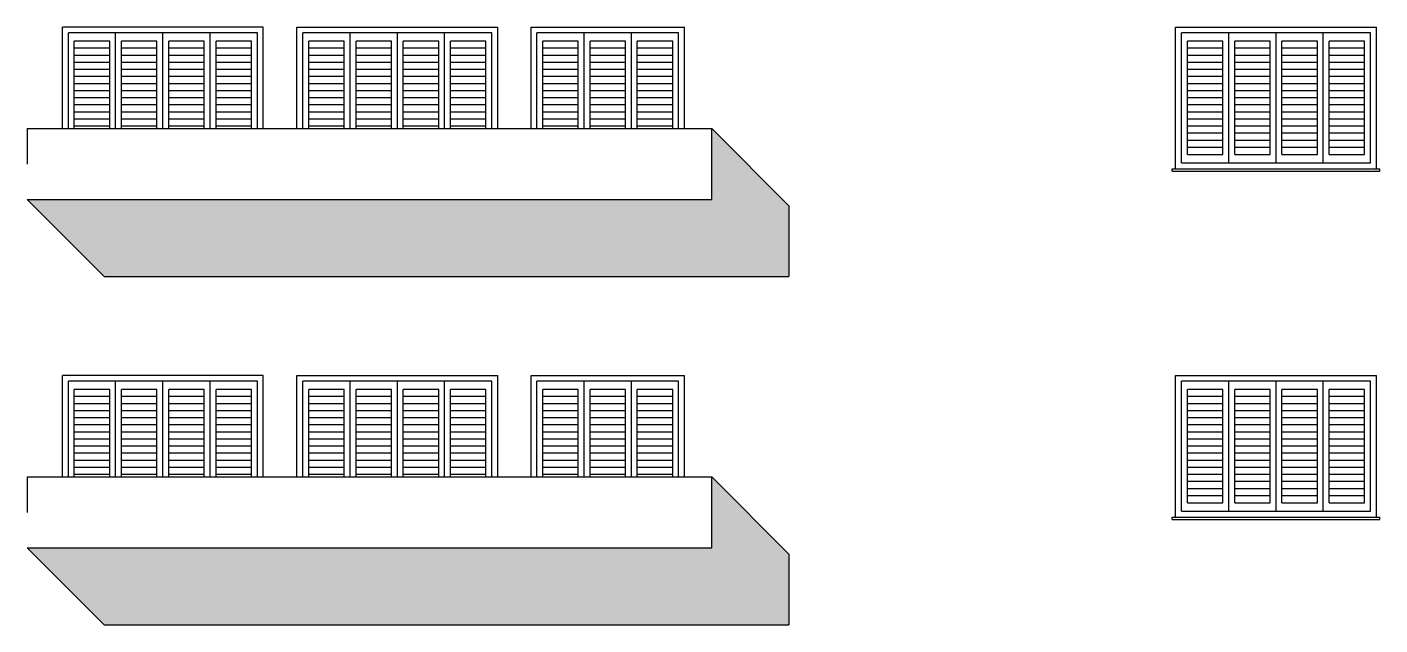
# Model space of a CAD drawing. Header units: millimetres. Extents: x 935 to 1399, y 512 to 900.
# Drawn here: x 1178.94 to 1190.4, y 671.11 to 676.18 of the extents above; entities that cross this region are included whole.
import ezdxf

# ---------------------------------------------------------------- set-up
doc = ezdxf.new("R2010")
doc.units = ezdxf.units.MM
doc.layers.add('MOBIL', color=7, linetype='Continuous')

msp = doc.modelspace()

# ---------------------------------------------------------------- hatches: boundary and pattern name
at = {"layer": 'MOBIL'}
for points in [[(1185.39515, 674.66441), (1184.7416, 675.31796), (1184.7416, 674.71796), (1178.94342, 674.71796), (1179.59697, 674.06441), (1185.39515, 674.06441)], [(1185.39515, 671.71441), (1184.7416, 672.36796), (1184.7416, 671.76796), (1178.94342, 671.76796), (1179.59697, 671.11441), (1185.39515, 671.11441)]]:
    msp.add_hatch(color=253, dxfattribs=at).paths.add_polyline_path(points)

# ---------------------------------------------------------------- linework, layer by layer
for p, q in [((1180.94342, 676.17796), (1179.24342, 676.17796)), ((1179.24342, 675.31796), (1179.24342, 676.17796)), ((1180.89342, 676.12796), (1179.29342, 676.12796)), ((1179.29342, 675.31796), (1179.29342, 676.12796)), ((1179.69342, 675.31796), (1179.69342, 676.12796)), ((1180.09342, 675.31796), (1180.09342, 676.12796)), ((1180.49342, 675.31796), (1180.49342, 676.12796)), ((1180.89342, 675.31796), (1180.89342, 676.12796)), ((1180.94342, 675.31796), (1180.94342, 676.17796)), ((1181.22885, 675.31796), (1181.22885, 676.17796)), ((1182.87885, 676.12796), (1181.27885, 676.12796)), ((1181.27885, 675.31796), (1181.27885, 676.12796)), ((1181.67885, 675.31796), (1181.67885, 676.12796)), ((1182.07885, 675.31796), (1182.07885, 676.12796)), ((1182.47885, 675.31796), (1182.47885, 676.12796)), ((1182.87885, 675.31796), (1182.87885, 676.12796)), ((1182.92885, 675.31796), (1182.92885, 676.17796)), ((1183.21089, 675.31796), (1183.21089, 676.17796)), ((1184.46089, 676.12796), (1183.26089, 676.12796)), ((1183.26089, 675.31796), (1183.26089, 676.12796)), ((1183.66089, 675.31796), (1183.66089, 676.12796)), ((1184.06089, 675.31796), (1184.06089, 676.12796)), ((1184.46089, 675.31796), (1184.46089, 676.12796)), ((1184.51089, 675.31796), (1184.51089, 676.17796)), ((1188.66929, 674.97796), (1188.66929, 676.17796)), ((1190.31929, 676.12796), (1188.71929, 676.12796)), ((1188.71929, 675.02796), (1188.71929, 676.12796)), ((1189.11929, 675.02796), (1189.11929, 676.12796)), ((1189.51929, 675.02796), (1189.51929, 676.12796)), ((1189.91929, 675.02796), (1189.91929, 676.12796)), ((1190.31929, 675.02796), (1190.31929, 676.12796)), ((1190.36929, 674.97796), (1190.36929, 676.17796)), ((1179.64342, 676.05796), (1179.34342, 676.05796)), ((1179.34342, 675.31796), (1179.34342, 676.05796)), ((1179.64342, 675.31796), (1179.64342, 676.05796)), ((1180.04342, 676.05796), (1179.74342, 676.05796)), ((1179.74342, 675.31796), (1179.74342, 676.05796)), ((1180.04342, 675.31796), (1180.04342, 676.05796)), ((1180.44342, 676.05796), (1180.14342, 676.05796)), ((1180.14342, 675.31796), (1180.14342, 676.05796)), ((1180.44342, 675.31796), (1180.44342, 676.05796)), ((1180.84342, 676.05796), (1180.54342, 676.05796)), ((1180.54342, 675.31796), (1180.54342, 676.05796)), ((1180.84342, 675.31796), (1180.84342, 676.05796)), ((1181.62885, 676.05796), (1181.32885, 676.05796)), ((1181.32885, 675.31796), (1181.32885, 676.05796)), ((1181.62885, 675.31796), (1181.62885, 676.05796)), ((1182.02885, 676.05796), (1181.72885, 676.05796)), ((1181.72885, 675.31796), (1181.72885, 676.05796)), ((1182.02885, 675.31796), (1182.02885, 676.05796)), ((1182.42885, 676.05796), (1182.12885, 676.05796)), ((1182.12885, 675.31796), (1182.12885, 676.05796)), ((1182.42885, 675.31796), (1182.42885, 676.05796)), ((1182.82885, 676.05796), (1182.52885, 676.05796)), ((1182.52885, 675.31796), (1182.52885, 676.05796)), ((1182.82885, 675.31796), (1182.82885, 676.05796)), ((1183.61089, 676.05796), (1183.31089, 676.05796)), ((1183.31089, 675.31796), (1183.31089, 676.05796)), ((1183.61089, 675.31796), (1183.61089, 676.05796)), ((1184.01089, 676.05796), (1183.71089, 676.05796)), ((1183.71089, 675.31796), (1183.71089, 676.05796)), ((1184.01089, 675.31796), (1184.01089, 676.05796)), ((1184.41089, 676.05796), (1184.11089, 676.05796)), ((1184.11089, 675.31796), (1184.11089, 676.05796)), ((1184.41089, 675.31796), (1184.41089, 676.05796)), ((1188.76929, 675.09796), (1188.76929, 676.05796)), ((1189.06929, 676.05796), (1188.76929, 676.05796)), ((1189.06929, 675.09796), (1189.06929, 676.05796)), ((1189.16929, 675.09796), (1189.16929, 676.05796)), ((1189.46929, 676.05796), (1189.16929, 676.05796)), ((1189.46929, 675.09796), (1189.46929, 676.05796)), ((1189.56929, 675.09796), (1189.56929, 676.05796)), ((1189.86929, 676.05796), (1189.56929, 676.05796)), ((1189.86929, 675.09796), (1189.86929, 676.05796)), ((1189.96929, 675.09796), (1189.96929, 676.05796)), ((1190.26929, 676.05796), (1189.96929, 676.05796)), ((1190.26929, 675.09796), (1190.26929, 676.05796)), ((1179.64342, 675.99796), (1179.34342, 675.99796)), ((1179.64342, 675.93796), (1179.34342, 675.93796)), ((1180.04342, 675.99796), (1179.74342, 675.99796)), ((1180.04342, 675.93796), (1179.74342, 675.93796)), ((1180.44342, 675.99796), (1180.14342, 675.99796)), ((1180.44342, 675.93796), (1180.14342, 675.93796)), ((1180.84342, 675.99796), (1180.54342, 675.99796)), ((1180.84342, 675.93796), (1180.54342, 675.93796)), ((1181.62885, 675.99796), (1181.32885, 675.99796)), ((1181.62885, 675.93796), (1181.32885, 675.93796)), ((1182.02885, 675.99796), (1181.72885, 675.99796)), ((1182.02885, 675.93796), (1181.72885, 675.93796)), ((1182.42885, 675.99796), (1182.12885, 675.99796)), ((1182.42885, 675.93796), (1182.12885, 675.93796)), ((1182.82885, 675.99796), (1182.52885, 675.99796)), ((1182.82885, 675.93796), (1182.52885, 675.93796)), ((1183.61089, 675.99796), (1183.31089, 675.99796)), ((1183.61089, 675.93796), (1183.31089, 675.93796)), ((1184.01089, 675.99796), (1183.71089, 675.99796)), ((1184.01089, 675.93796), (1183.71089, 675.93796)), ((1184.41089, 675.99796), (1184.11089, 675.99796)), ((1184.41089, 675.93796), (1184.11089, 675.93796)), ((1189.06929, 675.99796), (1188.76929, 675.99796)), ((1189.06929, 675.93796), (1188.76929, 675.93796)), ((1189.46929, 675.99796), (1189.16929, 675.99796)), ((1189.46929, 675.93796), (1189.16929, 675.93796)), ((1189.86929, 675.99796), (1189.56929, 675.99796)), ((1189.86929, 675.93796), (1189.56929, 675.93796)), ((1190.26929, 675.99796), (1189.96929, 675.99796)), ((1190.26929, 675.93796), (1189.96929, 675.93796)), ((1179.64342, 675.87796), (1179.34342, 675.87796)), ((1179.64342, 675.81796), (1179.34342, 675.81796)), ((1180.04342, 675.87796), (1179.74342, 675.87796)), ((1180.04342, 675.81796), (1179.74342, 675.81796)), ((1180.44342, 675.87796), (1180.14342, 675.87796)), ((1180.44342, 675.81796), (1180.14342, 675.81796)), ((1180.84342, 675.87796), (1180.54342, 675.87796)), ((1180.84342, 675.81796), (1180.54342, 675.81796)), ((1181.62885, 675.87796), (1181.32885, 675.87796)), ((1181.62885, 675.81796), (1181.32885, 675.81796)), ((1182.02885, 675.87796), (1181.72885, 675.87796)), ((1182.02885, 675.81796), (1181.72885, 675.81796)), ((1182.42885, 675.87796), (1182.12885, 675.87796)), ((1182.42885, 675.81796), (1182.12885, 675.81796)), ((1182.82885, 675.87796), (1182.52885, 675.87796)), ((1182.82885, 675.81796), (1182.52885, 675.81796)), ((1183.61089, 675.87796), (1183.31089, 675.87796)), ((1183.61089, 675.81796), (1183.31089, 675.81796)), ((1184.01089, 675.87796), (1183.71089, 675.87796)), ((1184.01089, 675.81796), (1183.71089, 675.81796)), ((1184.41089, 675.87796), (1184.11089, 675.87796)), ((1184.41089, 675.81796), (1184.11089, 675.81796)), ((1189.06929, 675.87796), (1188.76929, 675.87796)), ((1189.06929, 675.81796), (1188.76929, 675.81796)), ((1189.46929, 675.87796), (1189.16929, 675.87796)), ((1189.46929, 675.81796), (1189.16929, 675.81796)), ((1189.86929, 675.87796), (1189.56929, 675.87796)), ((1189.86929, 675.81796), (1189.56929, 675.81796)), ((1190.26929, 675.87796), (1189.96929, 675.87796)), ((1190.26929, 675.81796), (1189.96929, 675.81796)), ((1179.64342, 675.75796), (1179.34342, 675.75796)), ((1179.64342, 675.69796), (1179.34342, 675.69796)), ((1180.04342, 675.75796), (1179.74342, 675.75796)), ((1180.04342, 675.69796), (1179.74342, 675.69796)), ((1180.44342, 675.75796), (1180.14342, 675.75796)), ((1180.44342, 675.69796), (1180.14342, 675.69796)), ((1180.84342, 675.75796), (1180.54342, 675.75796)), ((1180.84342, 675.69796), (1180.54342, 675.69796)), ((1181.62885, 675.75796), (1181.32885, 675.75796)), ((1181.62885, 675.69796), (1181.32885, 675.69796)), ((1182.02885, 675.75796), (1181.72885, 675.75796)), ((1182.02885, 675.69796), (1181.72885, 675.69796)), ((1182.42885, 675.75796), (1182.12885, 675.75796)), ((1182.42885, 675.69796), (1182.12885, 675.69796)), ((1182.82885, 675.75796), (1182.52885, 675.75796)), ((1182.82885, 675.69796), (1182.52885, 675.69796)), ((1183.61089, 675.75796), (1183.31089, 675.75796)), ((1183.61089, 675.69796), (1183.31089, 675.69796)), ((1184.01089, 675.75796), (1183.71089, 675.75796)), ((1184.01089, 675.69796), (1183.71089, 675.69796)), ((1184.41089, 675.75796), (1184.11089, 675.75796)), ((1184.41089, 675.69796), (1184.11089, 675.69796)), ((1189.06929, 675.75796), (1188.76929, 675.75796)), ((1189.06929, 675.69796), (1188.76929, 675.69796)), ((1189.46929, 675.75796), (1189.16929, 675.75796)), ((1189.46929, 675.69796), (1189.16929, 675.69796)), ((1189.86929, 675.75796), (1189.56929, 675.75796)), ((1189.86929, 675.69796), (1189.56929, 675.69796)), ((1190.26929, 675.75796), (1189.96929, 675.75796)), ((1190.26929, 675.69796), (1189.96929, 675.69796)), ((1179.64342, 675.63796), (1179.34342, 675.63796)), ((1179.64342, 675.57796), (1179.34342, 675.57796)), ((1180.04342, 675.63796), (1179.74342, 675.63796)), ((1180.04342, 675.57796), (1179.74342, 675.57796)), ((1180.44342, 675.63796), (1180.14342, 675.63796)), ((1180.44342, 675.57796), (1180.14342, 675.57796)), ((1180.84342, 675.63796), (1180.54342, 675.63796)), ((1180.84342, 675.57796), (1180.54342, 675.57796)), ((1181.62885, 675.63796), (1181.32885, 675.63796)), ((1181.62885, 675.57796), (1181.32885, 675.57796)), ((1182.02885, 675.63796), (1181.72885, 675.63796)), ((1182.02885, 675.57796), (1181.72885, 675.57796)), ((1182.42885, 675.63796), (1182.12885, 675.63796)), ((1182.42885, 675.57796), (1182.12885, 675.57796)), ((1182.82885, 675.63796), (1182.52885, 675.63796)), ((1182.82885, 675.57796), (1182.52885, 675.57796)), ((1183.61089, 675.63796), (1183.31089, 675.63796)), ((1183.61089, 675.57796), (1183.31089, 675.57796)), ((1184.01089, 675.63796), (1183.71089, 675.63796)), ((1184.01089, 675.57796), (1183.71089, 675.57796)), ((1184.41089, 675.63796), (1184.11089, 675.63796)), ((1184.41089, 675.57796), (1184.11089, 675.57796)), ((1189.06929, 675.63796), (1188.76929, 675.63796)), ((1189.06929, 675.57796), (1188.76929, 675.57796)), ((1189.46929, 675.63796), (1189.16929, 675.63796)), ((1189.46929, 675.57796), (1189.16929, 675.57796)), ((1189.86929, 675.63796), (1189.56929, 675.63796)), ((1189.86929, 675.57796), (1189.56929, 675.57796)), ((1190.26929, 675.63796), (1189.96929, 675.63796)), ((1190.26929, 675.57796), (1189.96929, 675.57796)), ((1179.64342, 675.51796), (1179.34342, 675.51796)), ((1179.64342, 675.45796), (1179.34342, 675.45796)), ((1180.04342, 675.51796), (1179.74342, 675.51796)), ((1180.04342, 675.45796), (1179.74342, 675.45796)), ((1180.44342, 675.51796), (1180.14342, 675.51796)), ((1180.44342, 675.45796), (1180.14342, 675.45796)), ((1180.84342, 675.51796), (1180.54342, 675.51796)), ((1180.84342, 675.45796), (1180.54342, 675.45796)), ((1181.62885, 675.51796), (1181.32885, 675.51796)), ((1181.62885, 675.45796), (1181.32885, 675.45796)), ((1182.02885, 675.51796), (1181.72885, 675.51796)), ((1182.02885, 675.45796), (1181.72885, 675.45796)), ((1182.42885, 675.51796), (1182.12885, 675.51796)), ((1182.42885, 675.45796), (1182.12885, 675.45796)), ((1182.82885, 675.51796), (1182.52885, 675.51796)), ((1182.82885, 675.45796), (1182.52885, 675.45796)), ((1183.61089, 675.51796), (1183.31089, 675.51796)), ((1183.61089, 675.45796), (1183.31089, 675.45796)), ((1184.01089, 675.51796), (1183.71089, 675.51796)), ((1184.01089, 675.45796), (1183.71089, 675.45796)), ((1184.41089, 675.51796), (1184.11089, 675.51796)), ((1184.41089, 675.45796), (1184.11089, 675.45796)), ((1189.06929, 675.51796), (1188.76929, 675.51796)), ((1189.06929, 675.45796), (1188.76929, 675.45796)), ((1189.46929, 675.51796), (1189.16929, 675.51796)), ((1189.46929, 675.45796), (1189.16929, 675.45796)), ((1189.86929, 675.51796), (1189.56929, 675.51796)), ((1189.86929, 675.45796), (1189.56929, 675.45796)), ((1190.26929, 675.51796), (1189.96929, 675.51796)), ((1190.26929, 675.45796), (1189.96929, 675.45796)), ((1179.64342, 675.39796), (1179.34342, 675.39796)), ((1179.64342, 675.33796), (1179.34342, 675.33796)), ((1179.64342, 675.33796), (1179.34342, 675.33796)), ((1180.04342, 675.39796), (1179.74342, 675.39796)), ((1180.04342, 675.33796), (1179.74342, 675.33796)), ((1180.04342, 675.33796), (1179.74342, 675.33796)), ((1180.44342, 675.39796), (1180.14342, 675.39796)), ((1180.44342, 675.33796), (1180.14342, 675.33796)), ((1180.44342, 675.33796), (1180.14342, 675.33796)), ((1180.84342, 675.39796), (1180.54342, 675.39796)), ((1180.84342, 675.33796), (1180.54342, 675.33796)), ((1180.84342, 675.33796), (1180.54342, 675.33796)), ((1181.62885, 675.39796), (1181.32885, 675.39796)), ((1181.62885, 675.33796), (1181.32885, 675.33796)), ((1181.62885, 675.33796), (1181.32885, 675.33796)), ((1182.02885, 675.39796), (1181.72885, 675.39796)), ((1182.02885, 675.33796), (1181.72885, 675.33796)), ((1182.02885, 675.33796), (1181.72885, 675.33796)), ((1182.42885, 675.39796), (1182.12885, 675.39796)), ((1182.42885, 675.33796), (1182.12885, 675.33796)), ((1182.42885, 675.33796), (1182.12885, 675.33796)), ((1182.82885, 675.39796), (1182.52885, 675.39796)), ((1182.82885, 675.33796), (1182.52885, 675.33796)), ((1182.82885, 675.33796), (1182.52885, 675.33796)), ((1183.61089, 675.39796), (1183.31089, 675.39796)), ((1183.61089, 675.33796), (1183.31089, 675.33796)), ((1183.61089, 675.33796), (1183.31089, 675.33796)), ((1184.01089, 675.39796), (1183.71089, 675.39796)), ((1184.01089, 675.33796), (1183.71089, 675.33796)), ((1184.01089, 675.33796), (1183.71089, 675.33796)), ((1184.41089, 675.39796), (1184.11089, 675.39796)), ((1184.41089, 675.33796), (1184.11089, 675.33796)), ((1184.41089, 675.33796), (1184.11089, 675.33796)), ((1189.06929, 675.39796), (1188.76929, 675.39796)), ((1189.06929, 675.33796), (1188.76929, 675.33796)), ((1189.46929, 675.39796), (1189.16929, 675.39796)), ((1189.46929, 675.33796), (1189.16929, 675.33796)), ((1189.86929, 675.39796), (1189.56929, 675.39796)), ((1189.86929, 675.33796), (1189.56929, 675.33796)), ((1190.26929, 675.39796), (1189.96929, 675.39796)), ((1190.26929, 675.33796), (1189.96929, 675.33796)), ((1189.06929, 675.27796), (1188.76929, 675.27796)), ((1189.06929, 675.21796), (1188.76929, 675.21796)), ((1189.46929, 675.27796), (1189.16929, 675.27796)), ((1189.46929, 675.21796), (1189.16929, 675.21796)), ((1189.86929, 675.27796), (1189.56929, 675.27796)), ((1189.86929, 675.21796), (1189.56929, 675.21796)), ((1190.26929, 675.27796), (1189.96929, 675.27796)), ((1190.26929, 675.21796), (1189.96929, 675.21796)), ((1189.06929, 675.15796), (1188.76929, 675.15796)), ((1188.76929, 675.09796), (1189.06929, 675.09796)), ((1189.46929, 675.15796), (1189.16929, 675.15796)), ((1189.16929, 675.09796), (1189.46929, 675.09796)), ((1189.86929, 675.15796), (1189.56929, 675.15796)), ((1189.56929, 675.09796), (1189.86929, 675.09796)), ((1190.26929, 675.15796), (1189.96929, 675.15796)), ((1189.96929, 675.09796), (1190.26929, 675.09796)), ((1188.71929, 675.02796), (1190.31929, 675.02796)), ((1188.63929, 674.97796), (1190.39929, 674.97796)), ((1188.63929, 674.95796), (1188.63929, 674.97796)), ((1188.63929, 674.95796), (1190.39929, 674.95796)), ((1190.39929, 674.95796), (1190.39929, 674.97796)), ((1180.94342, 673.22796), (1179.24342, 673.22796)), ((1179.24342, 672.36796), (1179.24342, 673.22796)), ((1180.89342, 673.17796), (1179.29342, 673.17796)), ((1179.29342, 672.36796), (1179.29342, 673.17796)), ((1179.69342, 672.36796), (1179.69342, 673.17796)), ((1180.09342, 672.36796), (1180.09342, 673.17796)), ((1180.49342, 672.36796), (1180.49342, 673.17796)), ((1180.89342, 672.36796), (1180.89342, 673.17796)), ((1180.94342, 672.36796), (1180.94342, 673.22796)), ((1181.22885, 672.36796), (1181.22885, 673.22796)), ((1182.87885, 673.17796), (1181.27885, 673.17796)), ((1181.27885, 672.36796), (1181.27885, 673.17796)), ((1181.67885, 672.36796), (1181.67885, 673.17796)), ((1182.07885, 672.36796), (1182.07885, 673.17796)), ((1182.47885, 672.36796), (1182.47885, 673.17796)), ((1182.87885, 672.36796), (1182.87885, 673.17796)), ((1182.92885, 672.36796), (1182.92885, 673.22796)), ((1183.21089, 672.36796), (1183.21089, 673.22796)), ((1184.46089, 673.17796), (1183.26089, 673.17796)), ((1183.26089, 672.36796), (1183.26089, 673.17796)), ((1183.66089, 672.36796), (1183.66089, 673.17796)), ((1184.06089, 672.36796), (1184.06089, 673.17796)), ((1184.46089, 672.36796), (1184.46089, 673.17796)), ((1184.51089, 672.36796), (1184.51089, 673.22796)), ((1188.66929, 672.02796), (1188.66929, 673.22796)), ((1190.31929, 673.17796), (1188.71929, 673.17796)), ((1188.71929, 672.07796), (1188.71929, 673.17796)), ((1189.11929, 672.07796), (1189.11929, 673.17796)), ((1189.51929, 672.07796), (1189.51929, 673.17796)), ((1189.91929, 672.07796), (1189.91929, 673.17796)), ((1190.31929, 672.07796), (1190.31929, 673.17796)), ((1190.36929, 672.02796), (1190.36929, 673.22796)), ((1179.64342, 673.10796), (1179.34342, 673.10796)), ((1179.34342, 672.36796), (1179.34342, 673.10796)), ((1179.64342, 673.04796), (1179.34342, 673.04796)), ((1179.64342, 672.36796), (1179.64342, 673.10796)), ((1180.04342, 673.10796), (1179.74342, 673.10796)), ((1179.74342, 672.36796), (1179.74342, 673.10796)), ((1180.04342, 673.04796), (1179.74342, 673.04796)), ((1180.04342, 672.36796), (1180.04342, 673.10796)), ((1180.44342, 673.10796), (1180.14342, 673.10796)), ((1180.14342, 672.36796), (1180.14342, 673.10796)), ((1180.44342, 673.04796), (1180.14342, 673.04796)), ((1180.44342, 672.36796), (1180.44342, 673.10796)), ((1180.84342, 673.10796), (1180.54342, 673.10796)), ((1180.54342, 672.36796), (1180.54342, 673.10796)), ((1180.84342, 673.04796), (1180.54342, 673.04796)), ((1180.84342, 672.36796), (1180.84342, 673.10796)), ((1181.62885, 673.10796), (1181.32885, 673.10796)), ((1181.32885, 672.36796), (1181.32885, 673.10796)), ((1181.62885, 673.04796), (1181.32885, 673.04796)), ((1181.62885, 672.36796), (1181.62885, 673.10796)), ((1182.02885, 673.10796), (1181.72885, 673.10796)), ((1181.72885, 672.36796), (1181.72885, 673.10796)), ((1182.02885, 673.04796), (1181.72885, 673.04796)), ((1182.02885, 672.36796), (1182.02885, 673.10796)), ((1182.42885, 673.10796), (1182.12885, 673.10796)), ((1182.12885, 672.36796), (1182.12885, 673.10796)), ((1182.42885, 673.04796), (1182.12885, 673.04796)), ((1182.42885, 672.36796), (1182.42885, 673.10796)), ((1182.82885, 673.10796), (1182.52885, 673.10796)), ((1182.52885, 672.36796), (1182.52885, 673.10796)), ((1182.82885, 673.04796), (1182.52885, 673.04796)), ((1182.82885, 672.36796), (1182.82885, 673.10796)), ((1183.61089, 673.10796), (1183.31089, 673.10796)), ((1183.31089, 672.36796), (1183.31089, 673.10796)), ((1183.61089, 673.04796), (1183.31089, 673.04796)), ((1183.61089, 672.36796), (1183.61089, 673.10796)), ((1184.01089, 673.10796), (1183.71089, 673.10796)), ((1183.71089, 672.36796), (1183.71089, 673.10796)), ((1184.01089, 673.04796), (1183.71089, 673.04796)), ((1184.01089, 672.36796), (1184.01089, 673.10796)), ((1184.41089, 673.10796), (1184.11089, 673.10796)), ((1184.11089, 672.36796), (1184.11089, 673.10796)), ((1184.41089, 673.04796), (1184.11089, 673.04796)), ((1184.41089, 672.36796), (1184.41089, 673.10796)), ((1188.76929, 672.14796), (1188.76929, 673.10796)), ((1189.06929, 673.10796), (1188.76929, 673.10796)), ((1189.06929, 673.04796), (1188.76929, 673.04796)), ((1189.06929, 672.14796), (1189.06929, 673.10796)), ((1189.16929, 672.14796), (1189.16929, 673.10796)), ((1189.46929, 673.10796), (1189.16929, 673.10796)), ((1189.46929, 673.04796), (1189.16929, 673.04796)), ((1189.46929, 672.14796), (1189.46929, 673.10796)), ((1189.56929, 672.14796), (1189.56929, 673.10796)), ((1189.86929, 673.10796), (1189.56929, 673.10796)), ((1189.86929, 673.04796), (1189.56929, 673.04796)), ((1189.86929, 672.14796), (1189.86929, 673.10796)), ((1189.96929, 672.14796), (1189.96929, 673.10796)), ((1190.26929, 673.10796), (1189.96929, 673.10796)), ((1190.26929, 673.04796), (1189.96929, 673.04796)), ((1190.26929, 672.14796), (1190.26929, 673.10796)), ((1179.64342, 672.98796), (1179.34342, 672.98796)), ((1179.64342, 672.92796), (1179.34342, 672.92796)), ((1180.04342, 672.98796), (1179.74342, 672.98796)), ((1180.04342, 672.92796), (1179.74342, 672.92796)), ((1180.44342, 672.98796), (1180.14342, 672.98796)), ((1180.44342, 672.92796), (1180.14342, 672.92796)), ((1180.84342, 672.98796), (1180.54342, 672.98796)), ((1180.84342, 672.92796), (1180.54342, 672.92796)), ((1181.62885, 672.98796), (1181.32885, 672.98796)), ((1181.62885, 672.92796), (1181.32885, 672.92796)), ((1182.02885, 672.98796), (1181.72885, 672.98796)), ((1182.02885, 672.92796), (1181.72885, 672.92796)), ((1182.42885, 672.98796), (1182.12885, 672.98796)), ((1182.42885, 672.92796), (1182.12885, 672.92796)), ((1182.82885, 672.98796), (1182.52885, 672.98796)), ((1182.82885, 672.92796), (1182.52885, 672.92796)), ((1183.61089, 672.98796), (1183.31089, 672.98796)), ((1183.61089, 672.92796), (1183.31089, 672.92796)), ((1184.01089, 672.98796), (1183.71089, 672.98796)), ((1184.01089, 672.92796), (1183.71089, 672.92796)), ((1184.41089, 672.98796), (1184.11089, 672.98796)), ((1184.41089, 672.92796), (1184.11089, 672.92796)), ((1189.06929, 672.98796), (1188.76929, 672.98796)), ((1189.06929, 672.92796), (1188.76929, 672.92796)), ((1189.46929, 672.98796), (1189.16929, 672.98796)), ((1189.46929, 672.92796), (1189.16929, 672.92796)), ((1189.86929, 672.98796), (1189.56929, 672.98796)), ((1189.86929, 672.92796), (1189.56929, 672.92796)), ((1190.26929, 672.98796), (1189.96929, 672.98796)), ((1190.26929, 672.92796), (1189.96929, 672.92796)), ((1179.64342, 672.86796), (1179.34342, 672.86796)), ((1179.64342, 672.80796), (1179.34342, 672.80796)), ((1180.04342, 672.86796), (1179.74342, 672.86796)), ((1180.04342, 672.80796), (1179.74342, 672.80796)), ((1180.44342, 672.86796), (1180.14342, 672.86796)), ((1180.44342, 672.80796), (1180.14342, 672.80796)), ((1180.84342, 672.86796), (1180.54342, 672.86796)), ((1180.84342, 672.80796), (1180.54342, 672.80796)), ((1181.62885, 672.86796), (1181.32885, 672.86796)), ((1181.62885, 672.80796), (1181.32885, 672.80796)), ((1182.02885, 672.86796), (1181.72885, 672.86796)), ((1182.02885, 672.80796), (1181.72885, 672.80796)), ((1182.42885, 672.86796), (1182.12885, 672.86796)), ((1182.42885, 672.80796), (1182.12885, 672.80796)), ((1182.82885, 672.86796), (1182.52885, 672.86796)), ((1182.82885, 672.80796), (1182.52885, 672.80796)), ((1183.61089, 672.86796), (1183.31089, 672.86796)), ((1183.61089, 672.80796), (1183.31089, 672.80796)), ((1184.01089, 672.86796), (1183.71089, 672.86796)), ((1184.01089, 672.80796), (1183.71089, 672.80796)), ((1184.41089, 672.86796), (1184.11089, 672.86796)), ((1184.41089, 672.80796), (1184.11089, 672.80796)), ((1189.06929, 672.86796), (1188.76929, 672.86796)), ((1189.06929, 672.80796), (1188.76929, 672.80796)), ((1189.46929, 672.86796), (1189.16929, 672.86796)), ((1189.46929, 672.80796), (1189.16929, 672.80796)), ((1189.86929, 672.86796), (1189.56929, 672.86796)), ((1189.86929, 672.80796), (1189.56929, 672.80796)), ((1190.26929, 672.86796), (1189.96929, 672.86796)), ((1190.26929, 672.80796), (1189.96929, 672.80796)), ((1179.64342, 672.74796), (1179.34342, 672.74796)), ((1180.04342, 672.74796), (1179.74342, 672.74796)), ((1180.44342, 672.74796), (1180.14342, 672.74796)), ((1180.84342, 672.74796), (1180.54342, 672.74796)), ((1181.62885, 672.74796), (1181.32885, 672.74796)), ((1182.02885, 672.74796), (1181.72885, 672.74796)), ((1182.42885, 672.74796), (1182.12885, 672.74796)), ((1182.82885, 672.74796), (1182.52885, 672.74796)), ((1183.61089, 672.74796), (1183.31089, 672.74796)), ((1184.01089, 672.74796), (1183.71089, 672.74796)), ((1184.41089, 672.74796), (1184.11089, 672.74796)), ((1189.06929, 672.74796), (1188.76929, 672.74796)), ((1189.46929, 672.74796), (1189.16929, 672.74796)), ((1189.86929, 672.74796), (1189.56929, 672.74796)), ((1190.26929, 672.74796), (1189.96929, 672.74796)), ((1179.64342, 672.68796), (1179.34342, 672.68796)), ((1179.64342, 672.62796), (1179.34342, 672.62796)), ((1180.04342, 672.68796), (1179.74342, 672.68796)), ((1180.04342, 672.62796), (1179.74342, 672.62796)), ((1180.44342, 672.68796), (1180.14342, 672.68796)), ((1180.44342, 672.62796), (1180.14342, 672.62796)), ((1180.84342, 672.68796), (1180.54342, 672.68796)), ((1180.84342, 672.62796), (1180.54342, 672.62796)), ((1181.62885, 672.68796), (1181.32885, 672.68796)), ((1181.62885, 672.62796), (1181.32885, 672.62796)), ((1182.02885, 672.68796), (1181.72885, 672.68796)), ((1182.02885, 672.62796), (1181.72885, 672.62796)), ((1182.42885, 672.68796), (1182.12885, 672.68796)), ((1182.42885, 672.62796), (1182.12885, 672.62796)), ((1182.82885, 672.68796), (1182.52885, 672.68796)), ((1182.82885, 672.62796), (1182.52885, 672.62796)), ((1183.61089, 672.68796), (1183.31089, 672.68796)), ((1183.61089, 672.62796), (1183.31089, 672.62796)), ((1184.01089, 672.68796), (1183.71089, 672.68796)), ((1184.01089, 672.62796), (1183.71089, 672.62796)), ((1184.41089, 672.68796), (1184.11089, 672.68796)), ((1184.41089, 672.62796), (1184.11089, 672.62796)), ((1189.06929, 672.68796), (1188.76929, 672.68796)), ((1189.06929, 672.62796), (1188.76929, 672.62796)), ((1189.46929, 672.68796), (1189.16929, 672.68796)), ((1189.46929, 672.62796), (1189.16929, 672.62796)), ((1189.86929, 672.68796), (1189.56929, 672.68796)), ((1189.86929, 672.62796), (1189.56929, 672.62796)), ((1190.26929, 672.68796), (1189.96929, 672.68796)), ((1190.26929, 672.62796), (1189.96929, 672.62796)), ((1179.64342, 672.56796), (1179.34342, 672.56796)), ((1179.64342, 672.50796), (1179.34342, 672.50796)), ((1180.04342, 672.56796), (1179.74342, 672.56796)), ((1180.04342, 672.50796), (1179.74342, 672.50796)), ((1180.44342, 672.56796), (1180.14342, 672.56796)), ((1180.44342, 672.50796), (1180.14342, 672.50796)), ((1180.84342, 672.56796), (1180.54342, 672.56796)), ((1180.84342, 672.50796), (1180.54342, 672.50796)), ((1181.62885, 672.56796), (1181.32885, 672.56796)), ((1181.62885, 672.50796), (1181.32885, 672.50796)), ((1182.02885, 672.56796), (1181.72885, 672.56796)), ((1182.02885, 672.50796), (1181.72885, 672.50796)), ((1182.42885, 672.56796), (1182.12885, 672.56796)), ((1182.42885, 672.50796), (1182.12885, 672.50796)), ((1182.82885, 672.56796), (1182.52885, 672.56796)), ((1182.82885, 672.50796), (1182.52885, 672.50796)), ((1183.61089, 672.56796), (1183.31089, 672.56796)), ((1183.61089, 672.50796), (1183.31089, 672.50796)), ((1184.01089, 672.56796), (1183.71089, 672.56796)), ((1184.01089, 672.50796), (1183.71089, 672.50796)), ((1184.41089, 672.56796), (1184.11089, 672.56796)), ((1184.41089, 672.50796), (1184.11089, 672.50796)), ((1189.06929, 672.56796), (1188.76929, 672.56796)), ((1189.06929, 672.50796), (1188.76929, 672.50796)), ((1189.46929, 672.56796), (1189.16929, 672.56796)), ((1189.46929, 672.50796), (1189.16929, 672.50796)), ((1189.86929, 672.56796), (1189.56929, 672.56796)), ((1189.86929, 672.50796), (1189.56929, 672.50796)), ((1190.26929, 672.56796), (1189.96929, 672.56796)), ((1190.26929, 672.50796), (1189.96929, 672.50796)), ((1179.64342, 672.44796), (1179.34342, 672.44796)), ((1179.64342, 672.38796), (1179.34342, 672.38796)), ((1179.64342, 672.38796), (1179.34342, 672.38796)), ((1179.64342, 672.38796), (1179.34342, 672.38796)), ((1180.04342, 672.44796), (1179.74342, 672.44796)), ((1180.04342, 672.38796), (1179.74342, 672.38796)), ((1180.04342, 672.38796), (1179.74342, 672.38796)), ((1180.04342, 672.38796), (1179.74342, 672.38796)), ((1180.44342, 672.44796), (1180.14342, 672.44796)), ((1180.44342, 672.38796), (1180.14342, 672.38796)), ((1180.44342, 672.38796), (1180.14342, 672.38796)), ((1180.44342, 672.38796), (1180.14342, 672.38796)), ((1180.84342, 672.44796), (1180.54342, 672.44796)), ((1180.84342, 672.38796), (1180.54342, 672.38796)), ((1180.84342, 672.38796), (1180.54342, 672.38796)), ((1180.84342, 672.38796), (1180.54342, 672.38796)), ((1181.62885, 672.44796), (1181.32885, 672.44796)), ((1181.62885, 672.38796), (1181.32885, 672.38796)), ((1181.62885, 672.38796), (1181.32885, 672.38796)), ((1181.62885, 672.38796), (1181.32885, 672.38796)), ((1182.02885, 672.44796), (1181.72885, 672.44796)), ((1182.02885, 672.38796), (1181.72885, 672.38796)), ((1182.02885, 672.38796), (1181.72885, 672.38796)), ((1182.02885, 672.38796), (1181.72885, 672.38796)), ((1182.42885, 672.44796), (1182.12885, 672.44796)), ((1182.42885, 672.38796), (1182.12885, 672.38796)), ((1182.42885, 672.38796), (1182.12885, 672.38796)), ((1182.42885, 672.38796), (1182.12885, 672.38796)), ((1182.82885, 672.44796), (1182.52885, 672.44796)), ((1182.82885, 672.38796), (1182.52885, 672.38796)), ((1182.82885, 672.38796), (1182.52885, 672.38796)), ((1182.82885, 672.38796), (1182.52885, 672.38796)), ((1183.61089, 672.44796), (1183.31089, 672.44796)), ((1183.61089, 672.38796), (1183.31089, 672.38796)), ((1183.61089, 672.38796), (1183.31089, 672.38796)), ((1183.61089, 672.38796), (1183.31089, 672.38796)), ((1184.01089, 672.44796), (1183.71089, 672.44796)), ((1184.01089, 672.38796), (1183.71089, 672.38796)), ((1184.01089, 672.38796), (1183.71089, 672.38796)), ((1184.01089, 672.38796), (1183.71089, 672.38796)), ((1184.41089, 672.44796), (1184.11089, 672.44796)), ((1184.41089, 672.38796), (1184.11089, 672.38796)), ((1184.41089, 672.38796), (1184.11089, 672.38796)), ((1184.41089, 672.38796), (1184.11089, 672.38796)), ((1189.06929, 672.44796), (1188.76929, 672.44796)), ((1189.06929, 672.38796), (1188.76929, 672.38796)), ((1189.46929, 672.44796), (1189.16929, 672.44796)), ((1189.46929, 672.38796), (1189.16929, 672.38796)), ((1189.86929, 672.44796), (1189.56929, 672.44796)), ((1189.86929, 672.38796), (1189.56929, 672.38796)), ((1190.26929, 672.44796), (1189.96929, 672.44796)), ((1190.26929, 672.38796), (1189.96929, 672.38796)), ((1189.06929, 672.32796), (1188.76929, 672.32796)), ((1189.06929, 672.26796), (1188.76929, 672.26796)), ((1189.46929, 672.32796), (1189.16929, 672.32796)), ((1189.46929, 672.26796), (1189.16929, 672.26796)), ((1189.86929, 672.32796), (1189.56929, 672.32796)), ((1189.86929, 672.26796), (1189.56929, 672.26796)), ((1190.26929, 672.32796), (1189.96929, 672.32796)), ((1190.26929, 672.26796), (1189.96929, 672.26796)), ((1189.06929, 672.20796), (1188.76929, 672.20796)), ((1188.76929, 672.14796), (1189.06929, 672.14796)), ((1189.46929, 672.20796), (1189.16929, 672.20796)), ((1189.16929, 672.14796), (1189.46929, 672.14796)), ((1189.86929, 672.20796), (1189.56929, 672.20796)), ((1189.56929, 672.14796), (1189.86929, 672.14796)), ((1190.26929, 672.20796), (1189.96929, 672.20796)), ((1189.96929, 672.14796), (1190.26929, 672.14796)), ((1188.63929, 672.02796), (1190.39929, 672.02796)), ((1188.63929, 672.00796), (1188.63929, 672.02796)), ((1188.63929, 672.00796), (1190.39929, 672.00796)), ((1188.71929, 672.07796), (1190.31929, 672.07796)), ((1190.39929, 672.00796), (1190.39929, 672.02796))]:
    msp.add_line(p, q)
at = {"color": 3}
for p, q in [((1178.94342, 675.31796), (1178.94342, 675.01796)), ((1178.94342, 675.31796), (1184.7416, 675.31796)), ((1184.7416, 674.71796), (1184.7416, 675.31796)), ((1178.94342, 674.71796), (1184.7416, 674.71796)), ((1178.94342, 672.36796), (1178.94342, 672.06796)), ((1178.94342, 672.36796), (1178.94342, 672.06796)), ((1178.94342, 672.36796), (1184.7416, 672.36796)), ((1184.7416, 671.76796), (1184.7416, 672.36796)), ((1178.94342, 671.76796), (1184.7416, 671.76796))]:
    msp.add_line(p, q, dxfattribs=at)
at = {"color": 253}
for p, q in [((1184.7416, 675.31796), (1185.39515, 674.66441)), ((1178.94342, 674.71796), (1179.59697, 674.06441)), ((1179.59697, 674.06441), (1185.39515, 674.06441)), ((1184.7416, 672.36796), (1185.39515, 671.71441)), ((1178.94342, 671.76796), (1179.59697, 671.11441)), ((1179.59697, 671.11441), (1185.39515, 671.11441))]:
    msp.add_line(p, q, dxfattribs=at)
at = {"layer": 'MOBIL'}
for p, q in [((1181.22885, 676.17796), (1182.92885, 676.17796)), ((1183.21089, 676.17796), (1184.51089, 676.17796)), ((1188.66929, 676.17796), (1190.36929, 676.17796)), ((1181.22885, 673.22796), (1182.92885, 673.22796)), ((1183.21089, 673.22796), (1184.51089, 673.22796)), ((1188.66929, 673.22796), (1190.36929, 673.22796))]:
    msp.add_line(p, q, dxfattribs=at)
at = {"layer": 'MOBIL', "color": 253}
for p, q in [((1185.39515, 674.66441), (1185.39515, 674.06441)), ((1185.39515, 671.71441), (1185.39515, 671.11441))]:
    msp.add_line(p, q, dxfattribs=at)

doc.saveas('drawing.dxf')
